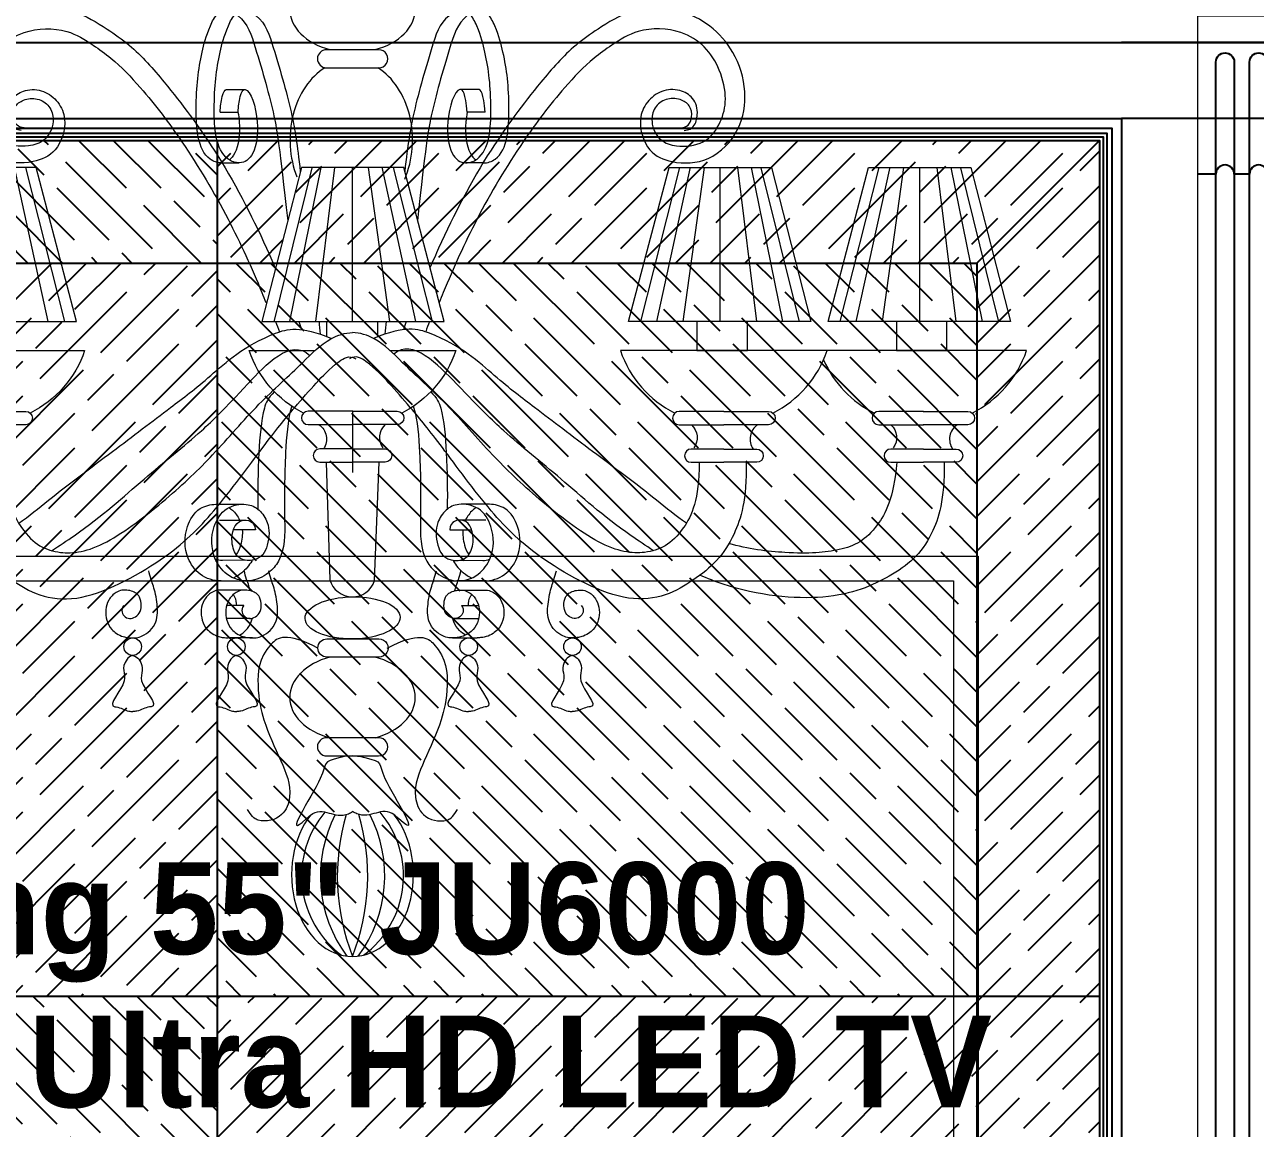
# Model space of a CAD drawing. Header units: inches. Extents: x 274057 to 444617, y 490067 to 635630.
# Drawn here: x 332922 to 333926, y 493967 to 494868 of the extents above; entities that cross this region are included whole.
import ezdxf

# ---------------------------------------------------------------- set-up
doc = ezdxf.new("R2010")
doc.units = ezdxf.units.IN
doc.header["$MEASUREMENT"] = 0
for name, color, linetype in [('CQ Grg Gypsum', 41, 'Continuous'), ('CQ Light Elevation', 4, 'Continuous'), ('CQ PANEL DIMENSION', 1, 'Continuous'), ('GRG Sect.', 1, 'Continuous'), ('Layer7', 8, 'Continuous'), ('WOOD', 23, 'Continuous'), ('WOOD 01', 34, 'Continuous'), ('WOOD 02', 32, 'Continuous'), ('Wood SECT', 1, 'Continuous')]:
    doc.layers.add(name, color=color, linetype=linetype)
doc.layers.add('level', color=6, linetype='Continuous', lineweight=18)
doc.layers.add('Lighting', color=7, linetype='Continuous', lineweight=0)
doc.styles.add('cb', font='cityb___.ttf')
doc.styles.get("Standard").update_dxf_attribs({"font": 'arial.ttf'})
doc.dimstyles.new('chester 15', dxfattribs={"dimscale": 0.15, "dimtxt": 150, "dimasz": 100, "dimexe": 100, "dimexo": 0, "dimgap": 80, "dimtad": 1, "dimdec": 0, "dimzin": 0, "dimdsep": 46, "dimtxsty": 'Standard', "dimblk": 'DOT', "dimcen": 100, "dimclrd": 1, "dimclre": 1, "dimclrt": 3, "dimadec": 0, "dimazin": 0, "dimtfac": 1, "dimtdec": 0, "dimtofl": 0, "dimtmove": 0, "dimatfit": 3, "dimfxl": 1, "dimtolj": 1, "dimtzin": 0, "dimlwd": -1, "dimarcsym": 0})
pattern_1 = [(135, (0, 0), (42.4264, 42.4264), [100, -20]), (135, (28.284, 0), (42.4264, 42.4264), [60, -15, 30, -15]), (135, (63.64, -7.07), (42.4264, 42.4264), [100, -20])]
pattern_2 = [(225, (0, 0), (-42.4264, 42.4264), [100, -20]), (225, (0, 28.284), (-42.4264, 42.4264), [60, -15, 30, -15]), (225, (7.07, 63.64), (-42.4264, 42.4264), [100, -20])]

# ---------------------------------------------------------------- blocks, each defined once
blk = doc.blocks.new('CH2')
at = {"layer": 'Lighting', "lineweight": 0, "ltscale": 10}
for p, q in [((175850.7, 3405), (175865.7, 3405.1)), ((176056.6, 3405), (176041.5, 3405.1)), ((175845.5, 3386.5), (175860.2, 3386.5)), ((176061.8, 3386.5), (176047.1, 3386.5)), ((175847.1, 3345.2), (175860.9, 3345.2)), ((176060.1, 3345.2), (176046.3, 3345.2)), ((175705.3, 3215.8), (175677.9, 3341.6)), ((175686.9, 3341.3), (175718.7, 3215.8)), ((175920.4, 3341.1), (175889.3, 3215.4)), ((175902.5, 3215.8), (175928.1, 3341.3)), ((175923.7, 3215.8), (175939.3, 3341.3)), ((175953.6, 3215.8), (175953.6, 3341.3)), ((175984, 3215.8), (175966.6, 3341.5)), ((176005.3, 3215.8), (175977.9, 3341.6)), ((175986.9, 3341.3), (176018.7, 3215.8)), ((176220.4, 3341.3), (176188.5, 3215.8)), ((176202, 3215.8), (176229.4, 3341.6)), ((176223.3, 3215.8), (176240.7, 3341.5)), ((176253.6, 3215.8), (176253.6, 3341.3)), ((176283.6, 3215.8), (176267.9, 3341.3)), ((176304.8, 3215.8), (176279.2, 3341.3)), ((176286.9, 3341.1), (176318, 3215.4)), ((176383.2, 3341.3), (176351.3, 3215.8)), ((176364.7, 3215.8), (176392.2, 3341.6)), ((176386.1, 3215.8), (176403.4, 3341.5)), ((176416.4, 3215.8), (176416.4, 3341.3)), ((176446.3, 3215.8), (176430.7, 3341.3)), ((176467.6, 3215.8), (176442, 3341.3)), ((176449.6, 3341.1), (176480.8, 3215.4)), ((175953.6, 3142.5), (175953.6, 3092.5)), ((175842, 3066.7), (175864.4, 3066.7)), ((176065.3, 3066.7), (176042.9, 3066.7)), ((175845, 3053.8), (175866, 3053.8)), ((176062.3, 3053.8), (176041.2, 3053.8)), ((175874.4, 3045.9), (175856.4, 3045.9)), ((176032.9, 3045.9), (176050.9, 3045.9)), ((175871.7, 3021), (175847.4, 3020.8)), ((176035.6, 3021), (176059.9, 3020.8)), ((175844.5, 3004.2), (175868.4, 3004.2)), ((176062.7, 3004.2), (176038.8, 3004.2)), ((175865.5, 2996.7), (175845.9, 2996.7)), ((176041.8, 2996.7), (176061.4, 2996.7)), ((175864.9, 2984), (175850.8, 2984)), ((176042.4, 2984), (176056.4, 2984)), ((175870.2, 2973.6), (175850.7, 2973.6)), ((176037.1, 2973.6), (176056.6, 2973.6)), ((175871.9, 2957.7), (175852.1, 2957.7)), ((176035.3, 2957.7), (176055.2, 2957.7))]:
    blk.add_line(p, q, dxfattribs=at)
for points in [[(175974.9, 3422.7, 1.013574), (175974.9, 3437.5), (175932.4, 3437.5, 1), (175932.4, 3422.7), (175974.9, 3422.7)], [(175566.4, 3192), (175735, 3192, -0.197353), (175690.6, 3141, -0.197353)], [(175913.6, 3141.1, -0.196982), (175869.3, 3192), (175869.3, 3192)], [(175984.3, 3192), (176037.9, 3192, -0.196598), (175993.8, 3141.1)], [(176340.9, 3192), (176172.2, 3192, 0.197353), (176216.7, 3141, 0.197353)], [(176296.6, 3141.1, 0.196976), (176340.9, 3192), (176340.9, 3192)], [(176337.9, 3184.5, 0.174016), (176379.4, 3141)], [(176459.3, 3141.1, 0.196976), (176503.6, 3192), (176503.6, 3192)], [(175650.5, 3142.4), (175687, 3142.4, -1), (175687, 3131.6), (175650.5, 3131.6)], [(175953.8, 3142.5), (175917.3, 3142.5, 1), (175917.3, 3131.7), (175953.8, 3131.7)], [(175953.6, 3142.5), (175990.1, 3142.5, -1), (175990.1, 3131.7), (175953.6, 3131.7)], [(176256.7, 3142.4), (176220.2, 3142.4, 1), (176220.2, 3131.6), (176256.7, 3131.6)], [(176256.6, 3142.4), (176293.1, 3142.4, -1), (176293.1, 3131.6), (176256.6, 3131.6)], [(176419.5, 3142.4), (176383, 3142.4, 1), (176383, 3131.6), (176419.5, 3131.6)], [(176419.3, 3142.4), (176455.8, 3142.4, -1), (176455.8, 3131.6), (176419.3, 3131.6)], [(175926.2, 3131.7, -0.414469), (175929.9, 3111.9, 4.588402)], [(175980.3, 3131.7, 0.384575), (175978.4, 3112.7)], [(176230.1, 3131.6, -0.384575), (176232, 3112.6)], [(176256.6, 3131.6, 0.000511), (176256.7, 3131.6)], [(176284.2, 3131.6, 0.414469), (176280.5, 3111.7, -4.588402)], [(176392.9, 3131.6, -0.384575), (176394.8, 3112.6)], [(176419.3, 3131.6, 0.000511), (176419.5, 3131.6)], [(176447, 3131.6, 0.414469), (176443.3, 3111.7, -4.588402)], [(175953.6, 3111.9), (175926.9, 3111.9, 1), (175926.9, 3101.1), (175953.6, 3101.1)], [(175953.6, 3111.9), (175980.3, 3111.9, -1), (175980.3, 3101.1), (175953.6, 3101.1)], [(176256.7, 3111.7), (176230, 3111.7, 1), (176230, 3100.9), (176256.7, 3100.9)], [(176256.7, 3111.7), (176283.4, 3111.7, -1), (176283.4, 3100.9), (176256.7, 3100.9)], [(176419.5, 3111.7), (176392.8, 3111.7, 1), (176392.8, 3100.9), (176419.5, 3100.9)], [(176419.5, 3111.7), (176446.2, 3111.7, -1), (176446.2, 3100.9), (176419.5, 3100.9)], [(175932, 3101.1), (175935.1, 3005.1, 0.744296), (175971.6, 3004.4), (175975.3, 3101.1)], [(175975.1, 2956.8, -1.013574), (175975.1, 2942), (175932.7, 2942, -1), (175932.7, 2956.8), (175975.1, 2956.8)], [(175974.9, 2861.4, 1.013574), (175974.9, 2876.2), (175932.4, 2876.2, 1), (175932.4, 2861.4), (175974.9, 2861.4)]]:
    blk.add_lwpolyline(points, format="xyb", dxfattribs=at)
for points in [[(175579.6, 3215.8), (175728.4, 3215.8), (175695.4, 3341.3), (175611.9, 3341.3), (175579.6, 3215.8)], [(175879.6, 3215.8), (176028.4, 3215.8), (175995.4, 3341.3), (175911.9, 3341.3), (175879.6, 3215.8)], [(176327.7, 3215.8), (176178.9, 3215.8), (176211.9, 3341.3), (176295.4, 3341.3), (176327.7, 3215.8)], [(176490.4, 3215.8), (176341.7, 3215.8), (176374.7, 3341.3), (176458.2, 3341.3), (176490.4, 3215.8)], [(175932.7, 3203.5), (175932.7, 3215.8), (175973.9, 3215.8), (175973.9, 3203.2)], [(175869.3, 3192), (175923, 3192)], [(176503.6, 3192), (176335, 3192)]]:
    blk.add_lwpolyline(points, dxfattribs=at)
for points in [[(176275.9, 3215.8), (176234.6, 3215.8), (176234.6, 3192), (176275.9, 3192)], [(176438.6, 3215.8), (176397.4, 3215.8), (176397.4, 3192), (176438.6, 3192)]]:
    blk.add_lwpolyline(points, close=True, dxfattribs=at)
for centre in [(175774.2, 2950.5), (175858.8, 2950.5), (176048.4, 2950.5), (176133.1, 2950.5)]:
    blk.add_circle(centre, 7.17, dxfattribs=at)
for centre, radius, start, end in [((175992.7, 2763.5), 80.6, 139.7818, 233.4402), ((176037, 2763.4), 109.6, 152.8101, 216.5895), ((176119.4, 2763.1), 178.2, 163.5501, 201.5207), ((175787.8, 2763.1), 178.2, 338.4793, 16.4499), ((175870.3, 2763.4), 109.6, 323.4105, 27.1899), ((175914.6, 2763.5), 80.6, 306.5598, 40.2182)]:
    blk.add_arc(centre, radius, start, end, dxfattribs=at)
for centre, major_axis, ratio, start_param, end_param in [((175953.6, 3470.5), (-51.2, 0), 0.688098, 5.081988, 7.48679), ((175953.6, 3470.5), (-51.2, 0), 0.688098, 1.937988, 4.34279), ((175952.6, 3363.9), (0, 65.3), 0.765904, 6.727625, 8.333296), ((175952.6, 3363.9), (0, 65.3), 0.765904, 4.198963, 5.83448), ((175953.6, 2909.1), (-51.2, 0), 0.688098, 5.081988, 7.48679), ((175953.6, 2909.1), (-51.2, 0), 0.688098, 1.937988, 4.34279), ((175953.6, 2764.5), (0, 66.8), 0.744861, 0.750927, 5.532258)]:
    blk.add_ellipse(centre, major_axis=major_axis, ratio=ratio, start_param=start_param, end_param=end_param, dxfattribs=at)
blk.add_ellipse((175953.7, 2974), major_axis=(-38.8, -0.5), ratio=0.44288, dxfattribs=at)
for points, knots in [([(175683.2, 3371.7), (175678.9, 3371.9), (175674, 3375.3), (175671.2, 3386.2), (175674.4, 3398.3), (175687.1, 3405.8), (175701.9, 3404.8), (175714.4, 3395.1), (175721.4, 3378), (175713.6, 3353.5), (175691.1, 3343.9), (175661, 3345.3), (175636.4, 3370.8), (175631.1, 3404.3), (175640.7, 3435), (175660.6, 3458), (175689.9, 3472.3), (175724.6, 3472.4), (175751.3, 3456), (175776.8, 3438.3), (175806.5, 3404.1), (175846.6, 3350.3), (175873.5, 3298.2), (175888.1, 3265.2), (175890.3, 3260)], [5.240394, 5.240394, 5.240394, 5.240394, 11.41493, 21.106414, 35.325861, 47.442854, 61.777747, 76.035388, 91.192803, 116.78749, 138.880626, 169.273341, 203.057586, 233.966507, 267.207208, 295.705415, 322.782281, 363.005445, 393.111535, 415.328851, 456.193016, 524.209537, 614.800521, 631.803332, 631.803332, 631.803332, 631.803332]), ([(175847.1, 3345.2), (175847, 3345.2), (175843.6, 3345), (175827.1, 3351.1), (175824.9, 3398.6), (175828.4, 3426.3), (175834.6, 3451), (175842.5, 3467.6), (175848.3, 3468.9), (175851.1, 3468.7)], [58.879736, 58.879736, 58.879736, 58.879736, 59.283056, 69.238421, 107.398225, 157.989763, 179.279076, 187.992246, 195.237318, 195.237318, 195.237318, 195.237318]), ([(175860.2, 3386.5), (175861.4, 3402.1), (175868.1, 3411.5), (175878.5, 3380.2), (175874, 3350.5), (175862.6, 3343.5), (175841.8, 3351.1), (175839.6, 3398.6), (175843.1, 3426.3), (175849.3, 3451), (175859, 3471.4), (175880.8, 3466), (175892.7, 3427.2), (175903.9, 3389), (175908.5, 3360.9), (175911, 3338)], [6.00394, 6.00394, 6.00394, 6.00394, 15.134941, 32.456985, 46.489328, 59.283056, 69.238421, 107.398225, 157.989763, 179.279076, 187.992246, 203.636252, 228.025372, 279.527044, 313.656266, 313.656266, 313.656266, 313.656266]), ([(175858.1, 3466.4), (175858.8, 3466), (175867.8, 3460.3), (175878, 3427.2), (175889.4, 3388.2), (175894, 3359.4), (175900.7, 3297.8)], [201.536149, 201.536149, 201.536149, 201.536149, 203.636252, 228.025372, 279.527044, 315.815611, 315.815611, 315.815611, 315.815611]), ([(176047.1, 3386.5), (176045.9, 3402.1), (176039.2, 3411.5), (176028.8, 3380.2), (176033.3, 3350.5), (176044.7, 3343.5), (176065.5, 3351.1), (176067.6, 3398.6), (176064.2, 3426.3), (176058, 3451), (176048.3, 3471.4), (176026.5, 3466), (176014.6, 3427.2), (176003.4, 3389), (175998.8, 3360.9), (175996.2, 3338)], [6.00394, 6.00394, 6.00394, 6.00394, 15.134941, 32.456985, 46.489328, 59.283056, 69.238421, 107.398225, 157.989763, 179.279076, 187.992246, 203.636252, 228.025372, 279.527044, 313.656266, 313.656266, 313.656266, 313.656266]), ([(176049.2, 3466.4), (176048.4, 3466), (176039.5, 3460.3), (176029.3, 3427.2), (176017.9, 3388.2), (176013.3, 3359.4), (176006.6, 3297.8)], [201.536149, 201.536149, 201.536149, 201.536149, 203.636252, 228.025372, 279.527044, 315.815611, 315.815611, 315.815611, 315.815611]), ([(176224.1, 3371.7), (176228.4, 3371.9), (176233.3, 3375.3), (176236.1, 3386.2), (176232.9, 3398.3), (176220.2, 3405.8), (176205.4, 3404.8), (176192.8, 3395.1), (176185.9, 3378), (176193.6, 3353.5), (176216.2, 3343.9), (176246.3, 3345.3), (176270.9, 3370.8), (176276.2, 3404.3), (176266.5, 3435), (176246.7, 3458), (176217.4, 3472.3), (176182.7, 3472.4), (176156, 3456), (176130.5, 3438.3), (176100.8, 3404.1), (176060.7, 3350.3), (176033.8, 3298.2), (176019.2, 3265.2), (176017, 3260)], [5.240394, 5.240394, 5.240394, 5.240394, 11.41493, 21.106414, 35.325861, 47.442854, 61.777747, 76.035388, 91.192803, 116.78749, 138.880626, 169.273341, 203.057586, 233.966507, 267.207208, 295.705415, 322.782281, 363.005445, 393.111535, 415.328851, 456.193016, 524.209537, 614.800521, 631.803332, 631.803332, 631.803332, 631.803332]), ([(176060.1, 3345.2), (176060.3, 3345.2), (176063.7, 3345), (176080.2, 3351.1), (176082.4, 3398.6), (176078.9, 3426.3), (176072.7, 3451), (176064.8, 3467.6), (176058.9, 3468.9), (176056.2, 3468.7)], [58.879736, 58.879736, 58.879736, 58.879736, 59.283056, 69.238421, 107.398225, 157.989763, 179.279076, 187.992246, 195.237318, 195.237318, 195.237318, 195.237318]), ([(175685.6, 3373.7), (175681.1, 3374.3), (175678.2, 3377.6), (175676.4, 3383.3), (175677.3, 3392), (175686.6, 3397.9), (175698.2, 3398.2), (175708.2, 3390.5), (175710.7, 3375.8), (175703.4, 3363), (175688.3, 3357.4), (175664.4, 3360.3), (175652.6, 3378), (175647.8, 3397), (175652.6, 3419.9), (175665.1, 3440.8), (175687.9, 3454.9), (175719.3, 3455.8), (175740.4, 3442.6), (175760.7, 3428.1), (175786.2, 3401.2), (175818.8, 3358), (175851.9, 3302.1), (175872.7, 3256.8), (175881.8, 3233.9), (175882.9, 3231.2)], [5.240394, 5.240394, 5.240394, 5.240394, 11.41493, 21.106414, 35.325861, 47.442854, 61.777747, 76.035388, 91.192803, 116.78749, 138.880626, 169.273341, 203.057586, 233.966507, 267.207208, 295.705415, 322.782281, 363.005445, 393.111535, 415.328851, 456.193016, 524.209537, 614.800521, 696.044826, 707.117277, 707.117277, 707.117277, 707.117277]), ([(176221.7, 3373.7), (176226.1, 3374.3), (176229.1, 3377.6), (176230.9, 3383.3), (176229.9, 3392), (176220.7, 3397.9), (176209.1, 3398.2), (176199.1, 3390.5), (176196.6, 3375.8), (176203.9, 3363), (176218.9, 3357.4), (176242.8, 3360.3), (176254.6, 3378), (176259.5, 3397), (176254.7, 3419.9), (176242.2, 3440.8), (176219.4, 3454.9), (176187.9, 3455.8), (176166.8, 3442.6), (176146.5, 3428.1), (176121.1, 3401.2), (176088.4, 3358), (176055.3, 3302.1), (176034.6, 3256.8), (176025.5, 3233.9), (176024.4, 3231.2)], [5.240394, 5.240394, 5.240394, 5.240394, 11.41493, 21.106414, 35.325861, 47.442854, 61.777747, 76.035388, 91.192803, 116.78749, 138.880626, 169.273341, 203.057586, 233.966507, 267.207208, 295.705415, 322.782281, 363.005445, 393.111535, 415.328851, 456.193016, 524.209537, 614.800521, 696.044826, 707.117277, 707.117277, 707.117277, 707.117277]), ([(175845.5, 3386.5), (175846.7, 3402.1), (175849, 3405.4), (175851.3, 3405), (175851.4, 3405)], [6.00394, 6.00394, 6.00394, 6.00394, 15.134941, 15.20842, 15.20842, 15.20842, 15.20842]), ([(176061.8, 3386.5), (176060.6, 3402.1), (176058.3, 3405.4), (176055.9, 3405), (176055.9, 3405)], [6.00394, 6.00394, 6.00394, 6.00394, 15.134941, 15.20842, 15.20842, 15.20842, 15.20842]), ([(175860.1, 3386.5), (175860.6, 3383.9), (175862.4, 3371), (175860, 3355.2), (175854.8, 3348.9), (175853.2, 3347.6)], [28.818813, 28.818813, 28.818813, 28.818813, 32.456985, 46.489328, 52.402229, 52.402229, 52.402229, 52.402229]), ([(176047.1, 3386.5), (176046.7, 3383.9), (176044.9, 3371), (176047.3, 3355.2), (176052.4, 3348.9), (176054.1, 3347.6)], [28.818813, 28.818813, 28.818813, 28.818813, 32.456985, 46.489328, 52.402229, 52.402229, 52.402229, 52.402229]), ([(175670.9, 3100.9), (175670.5, 3070.6), (175686.5, 3037.1), (175712.1, 3024.5), (175748.6, 3029.2), (175803.8, 3071.7), (175842.1, 3108.4), (175875.4, 3148.2), (175910.9, 3179.6), (175931.4, 3201.2), (175947.5, 3206.7), (175953.6, 3206.7)], [20.278952, 20.278952, 20.278952, 20.278952, 73.781963, 152.631178, 221.399686, 286.417652, 349.897691, 422.981455, 490.454622, 538.299878, 567.495277, 567.495277, 567.495277, 567.495277]), ([(175681.3, 3051.2), (175689.7, 3057), (175713.6, 3077), (175756.4, 3108.5), (175801.9, 3143.3), (175834.3, 3167.5), (175870.5, 3201.3), (175910.9, 3212.8), (175936.5, 3201.9)], [314.255852, 314.255852, 314.255852, 314.255852, 349.897691, 422.981455, 490.454622, 538.299878, 583.602372, 599.991662, 599.991662, 599.991662, 599.991662]), ([(176236.4, 3100.9), (176236.7, 3070.6), (176220.8, 3037.1), (176195.1, 3024.5), (176158.7, 3029.2), (176103.5, 3071.7), (176065.2, 3108.4), (176031.9, 3148.2), (175996.3, 3179.6), (175975.9, 3201.2), (175959.7, 3206.7), (175953.6, 3206.7)], [20.278952, 20.278952, 20.278952, 20.278952, 73.781963, 152.631178, 221.399686, 286.417652, 349.897691, 422.981455, 490.454622, 538.299878, 567.495277, 567.495277, 567.495277, 567.495277]), ([(176226, 3051.2), (176217.5, 3057), (176193.7, 3077), (176150.8, 3108.5), (176105.4, 3143.3), (176073, 3167.5), (176036.8, 3201.3), (175996.4, 3212.8), (175970.8, 3201.9)], [314.255852, 314.255852, 314.255852, 314.255852, 349.897691, 422.981455, 490.454622, 538.299878, 583.602372, 599.991662, 599.991662, 599.991662, 599.991662]), ([(175707.9, 3028.8), (175714.5, 3032.9), (175746.3, 3054), (175781.2, 3086.4), (175828.3, 3123.6), (175855, 3150.3), (175903.3, 3202.9), (175918.8, 3188.1)], [332.350352, 332.350352, 332.350352, 332.350352, 349.897691, 422.981455, 490.454622, 538.299878, 573.875919, 573.875919, 573.875919, 573.875919]), ([(176199.3, 3028.8), (176192.8, 3032.9), (176161, 3054), (176126.1, 3086.4), (176079, 3123.6), (176052.3, 3150.3), (176002.3, 3202.7), (175987.4, 3189.1)], [332.350352, 332.350352, 332.350352, 332.350352, 349.897691, 422.981455, 490.454622, 538.299878, 573.875919, 573.875919, 573.875919, 573.875919]), ([(175632.3, 3100.9), (175631.9, 3070.5), (175643.8, 3031.6), (175669.8, 3006.3), (175721.6, 2978.1), (175803.5, 3022.1), (175842.1, 3060.7), (175882.4, 3116.5), (175903.8, 3142.9), (175924.1, 3165.8), (175936.7, 3179.3), (175950.5, 3188.7), (175956.2, 3185.3)], [20.277402, 20.277402, 20.277402, 20.277402, 73.781963, 152.631178, 221.399686, 286.417652, 349.897691, 422.981455, 490.454622, 538.299878, 583.602372, 603.111427, 603.111427, 603.111427, 603.111427]), ([(176274.9, 3100.9), (176275.3, 3070.5), (176263.5, 3031.6), (176237.5, 3006.3), (176185.7, 2978.1), (176103.8, 3022.1), (176065.2, 3060.7), (176024.8, 3116.5), (176003.5, 3142.9), (175983.2, 3165.8), (175970.6, 3179.3), (175956.7, 3188.7), (175951.1, 3185.3)], [20.277402, 20.277402, 20.277402, 20.277402, 73.781963, 152.631178, 221.399686, 286.417652, 349.897691, 422.981455, 490.454622, 538.299878, 583.602372, 603.111427, 603.111427, 603.111427, 603.111427]), ([(175889.8, 3158.5), (175884.4, 3153.1), (175879.4, 3141), (175876.5, 3104.4), (175876.2, 3078.1), (175876.3, 3062.7)], [18.812439, 18.812439, 18.812439, 18.812439, 34.56022, 71.049091, 117.332807, 117.332807, 117.332807, 117.332807]), ([(176017.4, 3158.5), (176022.8, 3153.1), (176027.9, 3141), (176030.8, 3104.4), (176031.1, 3078.1), (176030.9, 3062.7)], [18.812439, 18.812439, 18.812439, 18.812439, 34.56022, 71.049091, 117.332807, 117.332807, 117.332807, 117.332807]), ([(175904, 3146.7), (175903.8, 3146.2), (175900.8, 3135.8), (175898, 3101.2), (175898, 3062.1), (175898.7, 3025.6), (175884.4, 3008.8), (175868.9, 3002), (175850.5, 3007.4), (175838.3, 3025.1), (175837.7, 3045.3), (175848.7, 3064.7), (175867, 3068), (175877.7, 3063), (175886.3, 3050.1), (175885.7, 3037.2), (175879.5, 3020.4), (175860, 3018.6), (175853.3, 3038.3), (175858.5, 3057.2), (175873.8, 3052.9), (175874.4, 3045.9)], [32.598951, 32.598951, 32.598951, 32.598951, 34.56022, 71.049091, 126.127635, 160.014674, 172.556475, 189.97829, 209.520245, 226.45718, 252.858924, 269.608384, 284.007324, 296.187952, 307.822454, 325.59105, 333.212939, 352.705881, 362.942117, 379.891299, 390.940223, 390.940223, 390.940223, 390.940223]), ([(176003.3, 3146.7), (176003.4, 3146.2), (176006.5, 3135.8), (176009.3, 3101.2), (176009.3, 3062.1), (176008.6, 3025.6), (176022.9, 3008.8), (176038.4, 3002), (176056.8, 3007.4), (176069, 3025.1), (176069.6, 3045.3), (176058.6, 3064.7), (176040.3, 3068), (176029.6, 3063), (176020.9, 3050.1), (176021.6, 3037.2), (176027.8, 3020.4), (176047.3, 3018.6), (176054, 3038.3), (176048.8, 3057.2), (176033.4, 3052.9), (176032.9, 3045.9)], [32.598951, 32.598951, 32.598951, 32.598951, 34.56022, 71.049091, 126.127635, 160.014674, 172.556475, 189.97829, 209.520245, 226.45718, 252.858924, 269.608384, 284.007324, 296.187952, 307.822454, 325.59105, 333.212939, 352.705881, 362.942117, 379.891299, 390.940223, 390.940223, 390.940223, 390.940223]), ([(176436.4, 3100.9), (176436.8, 3070.5), (176424.9, 3031.7), (176397.2, 3009), (176346.1, 2986), (176277.8, 2992.6), (176243.3, 3006.1), (176237.1, 3008.8)], [20.277404, 20.277404, 20.277404, 20.277404, 73.781963, 152.631178, 221.399686, 286.417652, 300.922096, 300.922096, 300.922096, 300.922096]), ([(176397.7, 3100.9), (176395.1, 3071.3), (176378.5, 3040.3), (176355.6, 3028.5), (176315.5, 3025.3), (176275.9, 3030.2), (176260.7, 3034.6)], [20.302578, 20.302578, 20.302578, 20.302578, 73.781963, 152.631178, 221.399686, 271.37969, 271.37969, 271.37969, 271.37969]), ([(175846.5, 3004.2), (175840.4, 3004), (175828.4, 3007.7), (175816.5, 3025.1), (175815.9, 3045.3), (175826.3, 3063.7), (175837.7, 3066.6), (175842, 3066.7)], [190.977575, 190.977575, 190.977575, 190.977575, 209.520245, 226.45718, 252.858924, 269.608384, 281.155564, 281.155564, 281.155564, 281.155564]), ([(175852.7, 3064), (175853.7, 3063.4), (175857.1, 3060.8), (175860, 3056.9), (175861.4, 3053.8)], [292.463268, 292.463268, 292.463268, 292.463268, 296.187952, 305.785245, 305.785245, 305.785245, 305.785245]), ([(176054.5, 3064), (176053.5, 3063.4), (176050.2, 3060.8), (176047.3, 3056.9), (176045.9, 3053.8)], [292.463268, 292.463268, 292.463268, 292.463268, 296.187952, 305.785245, 305.785245, 305.785245, 305.785245]), ([(176060.8, 3004.2), (176066.8, 3004), (176078.8, 3007.7), (176090.8, 3025.1), (176091.4, 3045.3), (176080.9, 3063.7), (176069.6, 3066.6), (176065.3, 3066.7)], [190.977575, 190.977575, 190.977575, 190.977575, 209.520245, 226.45718, 252.858924, 269.608384, 281.155564, 281.155564, 281.155564, 281.155564]), ([(175863.6, 3045.9), (175864, 3041.9), (175863.1, 3035.1), (175860.4, 3027.8), (175858.6, 3025.7)], [313.757087, 313.757087, 313.757087, 313.757087, 325.59105, 333.051171, 333.051171, 333.051171, 333.051171]), ([(176043.7, 3045.9), (176043.3, 3041.9), (176044.2, 3035.1), (176046.8, 3027.8), (176048.6, 3025.7)], [313.757087, 313.757087, 313.757087, 313.757087, 325.59105, 333.051171, 333.051171, 333.051171, 333.051171]), ([(175871.7, 3021), (175871.6, 3020.8), (175869.5, 3016.9), (175864.7, 3011.3), (175858.8, 3007.6), (175856.3, 3006.5)], [159.19961, 159.19961, 159.19961, 159.19961, 160.014674, 172.556475, 180.684118, 180.684118, 180.684118, 180.684118]), ([(176035.6, 3021), (176035.7, 3020.8), (176037.8, 3016.9), (176042.6, 3011.3), (176048.5, 3007.6), (176051, 3006.5)], [159.19961, 159.19961, 159.19961, 159.19961, 160.014674, 172.556475, 180.684118, 180.684118, 180.684118, 180.684118]), ([(175766.9, 2984), (175763.9, 2980.4), (175767.4, 2973.9), (175772.3, 2973.3), (175776.4, 2974.4), (175780.3, 2977.8), (175781.6, 2983.9), (175780.7, 2989.8), (175778.3, 2993.3), (175775.3, 2995.3), (175770.6, 2996.7), (175765.5, 2996.9), (175759.5, 2994.5), (175754.2, 2989), (175751.7, 2980.5), (175752.7, 2971.8), (175756, 2965), (175761.3, 2961), (175765.9, 2958.6), (175771.2, 2957.7), (175776.6, 2957.4), (175782.8, 2959.3), (175789, 2963.4), (175793.4, 2970.2), (175794.8, 2977.9), (175794.2, 2985.4), (175793.1, 2992.8), (175791.3, 2999.7), (175789.1, 3005.7), (175787.9, 3010.1), (175787.3, 3012.5)], [2.108254, 2.108254, 2.108254, 2.108254, 8.085166, 12.50685, 14.885868, 20.519944, 26.674141, 33.330345, 35.528211, 39.310726, 43.903204, 49.209533, 54.230464, 62.958843, 71.070108, 79.530462, 88.287203, 93.310544, 99.439391, 103.510806, 110.620071, 116.069538, 124.000808, 132.545414, 140.030122, 147.069237, 155.092864, 162.199636, 168.179889, 175.513572, 175.513572, 175.513572, 175.513572]), ([(175864.9, 2984), (175861.8, 2980.4), (175865.3, 2973.9), (175870.2, 2973.3), (175874.3, 2974.4), (175878.2, 2977.8), (175879.5, 2983.9), (175878.6, 2989.8), (175876.2, 2993.3), (175873.2, 2995.3), (175868.6, 2996.7), (175863.4, 2996.9), (175857.4, 2994.5), (175852.2, 2989), (175849.6, 2980.5), (175850.6, 2971.8), (175853.9, 2965), (175859.2, 2961), (175863.9, 2958.6), (175869.1, 2957.7), (175874.5, 2957.4), (175880.7, 2959.3), (175886.9, 2963.4), (175891.3, 2970.2), (175892.8, 2977.9), (175892.1, 2985.4), (175891, 2992.8), (175889.3, 2999.7), (175887, 3005.7), (175885.8, 3010.1), (175885.2, 3012.5)], [2.108254, 2.108254, 2.108254, 2.108254, 8.085166, 12.50685, 14.885868, 20.519944, 26.674141, 33.330345, 35.528211, 39.310726, 43.903204, 49.209533, 54.230464, 62.958843, 71.070108, 79.530462, 88.287203, 93.310544, 99.439391, 103.510806, 110.620071, 116.069538, 124.000808, 132.545414, 140.030122, 147.069237, 155.092864, 162.199636, 168.179889, 175.513572, 175.513572, 175.513572, 175.513572]), ([(175870.1, 2996.2), (175869.8, 2997.5), (175868.9, 3000.7), (175867, 3005.7), (175865.8, 3010.1), (175865.2, 3012.5)], [158.214146, 158.214146, 158.214146, 158.214146, 162.199636, 168.179889, 175.513572, 175.513572, 175.513572, 175.513572]), ([(176042.4, 2984), (176045.5, 2980.4), (176041.9, 2973.9), (176037, 2973.3), (176032.9, 2974.4), (176029, 2977.8), (176027.8, 2983.9), (176028.7, 2989.8), (176031, 2993.3), (176034.1, 2995.3), (176038.7, 2996.7), (176043.9, 2996.9), (176049.9, 2994.5), (176055.1, 2989), (176057.7, 2980.5), (176056.7, 2971.8), (176053.3, 2965), (176048.1, 2961), (176043.4, 2958.6), (176038.1, 2957.7), (176032.7, 2957.4), (176026.5, 2959.3), (176020.3, 2963.4), (176015.9, 2970.2), (176014.5, 2977.9), (176015.2, 2985.4), (176016.2, 2992.8), (176018, 2999.7), (176020.3, 3005.7), (176021.4, 3010.1), (176022.1, 3012.5)], [2.108254, 2.108254, 2.108254, 2.108254, 8.085166, 12.50685, 14.885868, 20.519944, 26.674141, 33.330345, 35.528211, 39.310726, 43.903204, 49.209533, 54.230464, 62.958843, 71.070108, 79.530462, 88.287203, 93.310544, 99.439391, 103.510806, 110.620071, 116.069538, 124.000808, 132.545414, 140.030122, 147.069237, 155.092864, 162.199636, 168.179889, 175.513572, 175.513572, 175.513572, 175.513572]), ([(176037.1, 2996.2), (176037.5, 2997.5), (176038.4, 3000.7), (176040.3, 3005.7), (176041.4, 3010.1), (176042.1, 3012.5)], [158.214146, 158.214146, 158.214146, 158.214146, 162.199636, 168.179889, 175.513572, 175.513572, 175.513572, 175.513572]), ([(176140.3, 2984), (176143.4, 2980.4), (176139.9, 2973.9), (176135, 2973.3), (176130.9, 2974.4), (176127, 2977.8), (176125.7, 2983.9), (176126.6, 2989.8), (176129, 2993.3), (176132, 2995.3), (176136.7, 2996.7), (176141.8, 2996.9), (176147.8, 2994.5), (176153, 2989), (176155.6, 2980.5), (176154.6, 2971.8), (176151.3, 2965), (176146, 2961), (176141.4, 2958.6), (176136.1, 2957.7), (176130.7, 2957.4), (176124.5, 2959.3), (176118.3, 2963.4), (176113.9, 2970.2), (176112.5, 2977.9), (176113.1, 2985.4), (176114.2, 2992.8), (176116, 2999.7), (176118.2, 3005.7), (176119.4, 3010.1), (176120, 3012.5)], [2.108254, 2.108254, 2.108254, 2.108254, 8.085166, 12.50685, 14.885868, 20.519944, 26.674141, 33.330345, 35.528211, 39.310726, 43.903204, 49.209533, 54.230464, 62.958843, 71.070108, 79.530462, 88.287203, 93.310544, 99.439391, 103.510806, 110.620071, 116.069538, 124.000808, 132.545414, 140.030122, 147.069237, 155.092864, 162.199636, 168.179889, 175.513572, 175.513572, 175.513572, 175.513572]), ([(175845.9, 2996.7), (175845, 2996.7), (175842.5, 2996.5), (175837.4, 2994.5), (175832.2, 2989), (175829.6, 2980.5), (175830.6, 2971.8), (175833.9, 2965), (175839.2, 2961), (175843.9, 2958.6), (175848.2, 2957.9), (175850.8, 2957.7), (175852.1, 2957.7)], [46.764285, 46.764285, 46.764285, 46.764285, 49.209533, 54.230464, 62.958843, 71.070108, 79.530462, 88.287203, 93.310544, 99.439391, 103.510806, 107.585614, 107.585614, 107.585614, 107.585614]), ([(175859.1, 2984), (175859.1, 2986.4), (175858.6, 2989.8), (175856.9, 2992.3), (175856.3, 2992.9), (175856.3, 2993)], [26.756358, 26.756358, 26.756358, 26.756358, 33.330345, 35.528211, 35.760009, 35.760009, 35.760009, 35.760009]), ([(176048.2, 2984), (176048.1, 2986.4), (176048.7, 2989.8), (176050.4, 2992.3), (176050.9, 2992.9), (176051, 2993)], [26.756358, 26.756358, 26.756358, 26.756358, 33.330345, 35.528211, 35.760009, 35.760009, 35.760009, 35.760009]), ([(176061.4, 2996.7), (176062.2, 2996.7), (176064.8, 2996.5), (176069.9, 2994.5), (176075.1, 2989), (176077.7, 2980.5), (176076.7, 2971.8), (176073.3, 2965), (176068.1, 2961), (176063.4, 2958.6), (176059.1, 2957.9), (176056.5, 2957.7), (176055.2, 2957.7)], [46.764285, 46.764285, 46.764285, 46.764285, 49.209533, 54.230464, 62.958843, 71.070108, 79.530462, 88.287203, 93.310544, 99.439391, 103.510806, 107.585614, 107.585614, 107.585614, 107.585614]), ([(175861.3, 2960), (175863.2, 2960.9), (175867.2, 2963.8), (175870.6, 2969), (175871.7, 2972.8), (175871.9, 2973.8)], [117.626672, 117.626672, 117.626672, 117.626672, 124.000808, 132.545414, 135.762503, 135.762503, 135.762503, 135.762503]), ([(176046, 2960), (176044.1, 2960.9), (176040, 2963.8), (176036.7, 2969), (176035.6, 2972.8), (176035.4, 2973.8)], [117.626672, 117.626672, 117.626672, 117.626672, 124.000808, 132.545414, 135.762503, 135.762503, 135.762503, 135.762503]), ([(175925.3, 2949.4), (175899.3, 2963.1), (175876.9, 2946.6), (175875.5, 2913), (175881.7, 2886.3), (175894.1, 2860.3), (175905.6, 2833), (175897.3, 2810.6), (175880.8, 2806.5), (175872.5, 2810.6), (175867.8, 2817.6)], [6.312619, 6.312619, 6.312619, 6.312619, 14.762399, 33.028142, 57.036678, 93.000252, 121.966488, 136.91967, 155.019938, 160.676741, 160.676741, 160.676741, 160.676741]), ([(175982, 2949.4), (176008, 2963.1), (176030.4, 2946.6), (176031.8, 2913), (176025.5, 2886.3), (176013.2, 2860.3), (176001.7, 2833), (176010, 2810.6), (176026.4, 2806.5), (176034.7, 2810.6), (176039.4, 2817.6)], [6.312619, 6.312619, 6.312619, 6.312619, 14.762399, 33.028142, 57.036678, 93.000252, 121.966488, 136.91967, 155.019938, 160.676741, 160.676741, 160.676741, 160.676741]), ([(175774.2, 2943.3), (175771.7, 2942.7), (175763.2, 2933.4), (175775.1, 2924.1), (175752.2, 2901.8), (175764.2, 2901.2), (175768.5, 2897.8), (175773.3, 2897.7), (175774.4, 2897.6)], [2.61687, 2.61687, 2.61687, 2.61687, 5.490012, 23.32568, 45.801143, 46.980728, 57.813979, 61.125356, 61.125356, 61.125356, 61.125356]), ([(175774.2, 2943.3), (175777, 2942.8), (175785.7, 2933.5), (175773.7, 2924.1), (175796.7, 2901.8), (175784.6, 2901.2), (175780.3, 2897.8), (175775.5, 2897.7), (175774.4, 2897.6)], [2.524652, 2.524652, 2.524652, 2.524652, 5.490012, 23.32568, 45.801143, 46.980728, 57.813979, 61.125356, 61.125356, 61.125356, 61.125356]), ([(175858.8, 2943.3), (175856.4, 2942.7), (175847.8, 2933.4), (175859.8, 2924.1), (175836.8, 2901.8), (175848.9, 2901.2), (175853.2, 2897.8), (175858, 2897.7), (175859.1, 2897.6)], [2.61687, 2.61687, 2.61687, 2.61687, 5.490012, 23.32568, 45.801143, 46.980728, 57.813979, 61.125356, 61.125356, 61.125356, 61.125356]), ([(175858.8, 2943.3), (175861.7, 2942.8), (175870.4, 2933.5), (175858.4, 2924.1), (175881.3, 2901.8), (175869.3, 2901.2), (175865, 2897.8), (175860.2, 2897.7), (175859.1, 2897.6)], [2.524652, 2.524652, 2.524652, 2.524652, 5.490012, 23.32568, 45.801143, 46.980728, 57.813979, 61.125356, 61.125356, 61.125356, 61.125356]), ([(176048.4, 2943.3), (176045.6, 2942.8), (176036.9, 2933.5), (176048.9, 2924.1), (176025.9, 2901.8), (176038, 2901.2), (176042.3, 2897.8), (176047.1, 2897.7), (176048.2, 2897.6)], [2.524652, 2.524652, 2.524652, 2.524652, 5.490012, 23.32568, 45.801143, 46.980728, 57.813979, 61.125356, 61.125356, 61.125356, 61.125356]), ([(176048.4, 2943.3), (176050.9, 2942.7), (176059.5, 2933.4), (176047.5, 2924.1), (176070.4, 2901.8), (176058.4, 2901.2), (176054.1, 2897.8), (176049.3, 2897.7), (176048.2, 2897.6)], [2.61687, 2.61687, 2.61687, 2.61687, 5.490012, 23.32568, 45.801143, 46.980728, 57.813979, 61.125356, 61.125356, 61.125356, 61.125356]), ([(176133.1, 2943.3), (176130.2, 2942.8), (176121.5, 2933.5), (176133.6, 2924.1), (176110.6, 2901.8), (176122.6, 2901.2), (176127, 2897.8), (176131.7, 2897.7), (176132.8, 2897.6)], [2.524652, 2.524652, 2.524652, 2.524652, 5.490012, 23.32568, 45.801143, 46.980728, 57.813979, 61.125356, 61.125356, 61.125356, 61.125356]), ([(176133.1, 2943.3), (176135.5, 2942.7), (176144.1, 2933.4), (176132.1, 2924.1), (176155.1, 2901.8), (176143.1, 2901.2), (176138.7, 2897.8), (176134, 2897.7), (176132.8, 2897.6)], [2.61687, 2.61687, 2.61687, 2.61687, 5.490012, 23.32568, 45.801143, 46.980728, 57.813979, 61.125356, 61.125356, 61.125356, 61.125356]), ([(175953.6, 2861.4), (175947.1, 2861), (175927.5, 2856.3), (175939.5, 2855.4), (175894, 2789.2), (175929.1, 2822.6), (175939.4, 2808), (175952.4, 2815.3), (175953.6, 2815.9)], [3.594114, 3.594114, 3.594114, 3.594114, 5.490012, 23.32568, 45.801143, 46.980728, 57.813979, 58.794751, 58.794751, 58.794751, 58.794751]), ([(175953.6, 2861.4), (175960.2, 2861), (175979.8, 2856.3), (175967.8, 2855.4), (176013.3, 2789.2), (175978.2, 2822.6), (175967.9, 2808), (175954.9, 2815.3), (175953.6, 2815.9)], [3.594114, 3.594114, 3.594114, 3.594114, 5.490012, 23.32568, 45.801143, 46.980728, 57.813979, 58.794751, 58.794751, 58.794751, 58.794751])]:
    blk.add_open_spline(points, degree=3, knots=knots, dxfattribs=at)
for points in [[(175890.9, 3215.8), (175892, 3213), (175893, 3210.2), (175894, 3207.3)], [(175909.8, 3215.8), (175910.6, 3213.6), (175911.3, 3211.4), (175912, 3209.1)], [(175926.3, 3215.8), (175926.6, 3212.4), (175926.9, 3208.9), (175927.2, 3205.5)], [(175981, 3215.8), (175980.7, 3212.4), (175980.3, 3208.9), (175980, 3205.5)], [(175997.5, 3215.8), (175996.7, 3213.6), (175996, 3211.4), (175995.2, 3209.1)], [(176016.3, 3215.8), (176015.3, 3213), (176014.3, 3210.2), (176013.3, 3207.3)], [(175847.4, 3020.8), (175845.4, 3020.8), (175843.5, 3021.2), (175841.7, 3021.9)], [(176059.9, 3020.8), (176061.8, 3020.8), (176063.8, 3021.2), (176065.5, 3021.9)]]:
    blk.add_open_spline(points, degree=3, dxfattribs=at)
blk = doc.blocks.new('chand')
at = {"layer": 'level', "color": 1, "lineweight": 0}
blk.add_blockref('CH2', (-175953.6, -4160.9, 0), dxfattribs=at)
blk = doc.blocks.new('pilaster wardrobe')
at = {"layer": 'WOOD 01', "lineweight": 0, "ltscale": 500, "elevation": 0}
blk.add_lwpolyline([(3349.1, -7847.5), (3349.1, -6067.5), (3449.1, -6067.5), (3449.1, -7847.5), (3349.1, -7847.5)], dxfattribs=at)
at = {"layer": 'WOOD 02', "color": 8, "ltscale": 100, "elevation": 0}
for points in [[(3391.6, -6105), (3391.6, -7820, 1), (3406.6, -7820), (3406.6, -6105, 1)], [(3419.1, -6105), (3419.1, -7820, 1), (3434.1, -7820), (3434.1, -6105, 1)]]:
    blk.add_lwpolyline(points, format="xyb", close=True, dxfattribs=at)
at = {"layer": 'Wood SECT', "elevation": 0}
blk.add_lwpolyline([(3349.1, -6196.4), (3364.1, -6196.4, -1), (3379.1, -6196.4), (3391.6, -6196.4, -1), (3406.6, -6196.4), (3419.1, -6196.4, -1), (3434.1, -6196.4), (3449.1, -6196.4)], format="xyb", dxfattribs=at)
blk = doc.blocks.new('FF-15 Cabinet elev B rev')
at = {"layer": 'Layer7'}
h = blk.add_hatch(dxfattribs=at)
h.set_pattern_fill('GOST_WOOD', color=256, scale=10, angle=45)
h.set_pattern_definition(pattern_1)
h.paths.add_polyline_path([(4952.2, 3096.8), (4232.2, 3096.8), (4232.2, 3096.8), (4332.2, 2996.8), (4952.2, 2996.8)])
h = blk.add_hatch(dxfattribs=at)
h.set_pattern_fill('GOST_WOOD', color=256, scale=10, angle=135)
h.set_pattern_definition(pattern_2)
h.paths.add_polyline_path([(5672.2, 3096.8), (4952.2, 3096.8), (4952.2, 2996.8), (5572.2, 2996.8)])
h = blk.add_hatch(dxfattribs=at)
h.set_pattern_fill('GOST_WOOD', color=256, scale=10, angle=135)
h.set_pattern_definition(pattern_2)
h.paths.add_polyline_path([(5672.2, 3096.8), (5672.2, 3096.8), (5572.2, 2996.8), (5572.2, 2398.5), (5672.2, 2398.5)])
h = blk.add_hatch(dxfattribs=at)
h.set_pattern_fill('GOST_WOOD', color=256, scale=10, angle=135)
h.set_pattern_definition(pattern_2)
h.paths.add_polyline_path([(4332.2, 2398.5), (4952.2, 2398.5), (4952.2, 2996.8), (4332.2, 2996.8)])
h = blk.add_hatch(dxfattribs=at)
h.set_pattern_fill('GOST_WOOD', color=256, scale=10, angle=45)
h.set_pattern_definition(pattern_1)
h.paths.add_polyline_path([(5572.2, 2996.8), (4952.2, 2996.8), (4952.2, 2398.5), (5572.2, 2398.5)])
h = blk.add_hatch(dxfattribs=at)
h.set_pattern_fill('GOST_WOOD', color=256, scale=10, angle=45)
h.set_pattern_definition(pattern_1)
h.paths.add_polyline_path([(4952.2, 2398.5), (4332.2, 2398.5), (4332.2, 1800.2), (4952.2, 1800.2)])
h = blk.add_hatch(dxfattribs=at)
h.set_pattern_fill('GOST_WOOD', color=256, scale=10, angle=135)
h.set_pattern_definition(pattern_2)
h.paths.add_polyline_path([(5572.2, 2398.5), (4952.2, 2398.5), (4952.2, 1800.2), (5572.2, 1800.2)])
h = blk.add_hatch(dxfattribs=at)
h.set_pattern_fill('GOST_WOOD', color=256, scale=10, angle=135)
h.set_pattern_definition(pattern_2)
h.paths.add_polyline_path([(5672.2, 1700.2), (5672.2, 1700.2), (5572.2, 1800.2), (5572.2, 2398.5), (5672.2, 2398.5)])
blk.add_line((1923.4, 3176.8, 0), (6206.9, 3176.8, 0))
at = {"layer": 'WOOD', "color": 8}
for p, q in [((4952.2, 3096.8, 0), (4952.2, 1700.2, 0)), ((5572.2, 2996.8, 0), (5672.2, 3096.8, 0)), ((5672.2, 2398.5, 0), (4232.2, 2398.5, 0))]:
    blk.add_line(p, q, dxfattribs=at)
at = {"layer": 'WOOD', "color": 8, "elevation": 0}
blk.add_lwpolyline([(4332.2, 2996.8), (5572.2, 2996.8), (5572.2, 1800.2), (4332.2, 1800.2)], close=True, dxfattribs=at)
at = {"layer": 'WOOD 01', "elevation": 0}
for points in [[(4214.2, 3114.8), (5690.2, 3114.8), (5690.2, 1682.2), (4214.2, 1682.2)], [(4222.2, 3106.8), (5682.2, 3106.8), (5682.2, 1690.2), (4222.2, 1690.2)], [(4226.2, 3102.8), (5678.2, 3102.8), (5678.2, 1694.2), (4226.2, 1694.2)], [(4229.2, 3099.8), (5675.2, 3099.8), (5675.2, 1697.2), (4229.2, 1697.2)], [(4232.2, 3096.8), (5672.2, 3096.8), (5672.2, 1700.2), (4232.2, 1700.2)]]:
    blk.add_lwpolyline(points, close=True, dxfattribs=at)
at = {"layer": 'WOOD', "color": 0, "xscale": -0.9999857733061659, "yscale": 0.9999857733061659, "zscale": 0.9999857733061659}
blk.add_blockref('pilaster wardrobe', (9201.2, 9265.6, 0), dxfattribs=at)
blk = doc.blocks.new('TV 55inch')
at = {"color": 253, "lineweight": 0}
for points in [[(-16011.6, 20139.1), (-14769.6, 20139.1), (-14769.6, 19421.1), (-16011.6, 19421.1)], [(-15991.6, 20119.1), (-14789.6, 20119.1), (-14789.6, 19441.1), (-15991.6, 19441.1)]]:
    blk.add_lwpolyline(points, close=True, dxfattribs=at)
at = {"color": 253, "lineweight": 0, "insert": (-16062.9, 19889.5, 0), "char_height": 75, "width": 1294.045, "attachment_point": 1, "style": 'cb'}
blk.add_mtext('\\pxqc;Samsung 55" JU6000\\PSmart TV - Ultra HD LED TV', dxfattribs=at)
blk = doc.blocks.new('_Dot')
at = {"color": 0, "linetype": 'ByBlock', "lineweight": -2}
blk.add_line((-0.5, 0), (-1, 0), dxfattribs=at)
at = {"color": 0, "linetype": 'ByBlock', "const_width": 0.5}
blk.add_lwpolyline([(-0.25, 0, 1), (0.25, 0, 1)], format="xyb", close=True, dxfattribs=at)
blk = doc.blocks.new('*D1454')
at = {"layer": 'CQ PANEL DIMENSION', "color": 1, "lineweight": -2, "transparency": 16777216}
for p, q in [((333816.8, 494791.4), (334106.7, 494791.4)), ((333816.8, 493358.7), (334106.7, 493358.7))]:
    blk.add_line(p, q, dxfattribs=at)
at = {"layer": 'CQ PANEL DIMENSION', "color": 1, "transparency": 16777216}
blk.add_line((334091.7, 493373.7), (334091.7, 494776.4), dxfattribs=at)
at = {"layer": 'Defpoints', "color": 0, "transparency": 16777216}
for p in [(333816.8, 494791.4, 0), (334091.7, 494791.4), (333816.8, 493358.7, 0)]:
    blk.add_point(p, dxfattribs=at)
at = {"layer": 'CQ PANEL DIMENSION', "color": 1, "transparency": 16777216, "xscale": 15, "yscale": 15, "zscale": 15}
for p, rotation in [((334091.7, 494791.4), 90), ((334091.7, 493358.7), 270)]:
    blk.add_blockref('_Dot', p, dxfattribs=dict(at, rotation=rotation))
at = {"layer": 'CQ PANEL DIMENSION', "color": 3, "transparency": 16777216, "insert": (334068.2, 494075.1), "char_height": 22.5, "attachment_point": 5, "rotation": 90}
blk.add_mtext('\\A1;1433', dxfattribs=at)
blk = doc.blocks.new('*D1456')
at = {"layer": 'CQ PANEL DIMENSION', "color": 1, "lineweight": -2, "transparency": 16777216}
for p, q in [((333816.8, 494853.4), (334106.7, 494853.4)), ((333816.8, 494791.4), (334106.7, 494791.4))]:
    blk.add_line(p, q, dxfattribs=at)
at = {"layer": 'CQ PANEL DIMENSION', "color": 1, "transparency": 16777216}
blk.add_line((334091.7, 494806.4), (334091.7, 494838.4), dxfattribs=at)
at = {"layer": 'Defpoints', "color": 0, "transparency": 16777216}
for p in [(333816.8, 494853.4, 0), (334091.7, 494853.4), (333816.8, 494791.4)]:
    blk.add_point(p, dxfattribs=at)
at = {"layer": 'CQ PANEL DIMENSION', "color": 1, "transparency": 16777216, "xscale": 15, "yscale": 15, "zscale": 15}
for p, rotation in [((334091.7, 494853.4), 90), ((334091.7, 494791.4), 270)]:
    blk.add_blockref('_Dot', p, dxfattribs=dict(at, rotation=rotation))
at = {"layer": 'CQ PANEL DIMENSION', "color": 3, "transparency": 16777216, "insert": (334068.2, 494822.4), "char_height": 22.5, "attachment_point": 5, "rotation": 90}
blk.add_mtext('\\A1;62', dxfattribs=at)
blk = doc.blocks.new('*D1236')
at = {"layer": 'CQ PANEL DIMENSION', "color": 1, "lineweight": -2, "transparency": 16777216}
for p, q in [((333816.8, 494994.8), (334106.7, 494994.8)), ((333816.8, 494853.4), (334106.7, 494853.4))]:
    blk.add_line(p, q, dxfattribs=at)
at = {"layer": 'CQ PANEL DIMENSION', "color": 1, "transparency": 16777216}
blk.add_line((334091.7, 494868.4), (334091.7, 494979.8), dxfattribs=at)
at = {"layer": 'Defpoints', "color": 0, "transparency": 16777216}
for p in [(333816.8, 494994.8, 0), (334091.7, 494994.8), (333816.8, 494853.4)]:
    blk.add_point(p, dxfattribs=at)
at = {"layer": 'CQ PANEL DIMENSION', "color": 1, "transparency": 16777216, "xscale": 15, "yscale": 15, "zscale": 15}
for p, rotation in [((334091.7, 494994.8), 90), ((334091.7, 494853.4), 270)]:
    blk.add_blockref('_Dot', p, dxfattribs=dict(at, rotation=rotation))
at = {"layer": 'CQ PANEL DIMENSION', "color": 3, "transparency": 16777216, "insert": (334068.4, 494924.1), "char_height": 22.5, "attachment_point": 5, "rotation": 90}
blk.add_mtext('\\A1;141', dxfattribs=at)

msp = doc.modelspace()

# ---------------------------------------------------------------- block references
at = {"layer": 'CQ Grg Gypsum'}
msp.add_blockref('FF-15 Cabinet elev B rev', (328126.6, 491676.5, 0), dxfattribs=at)
at = {"layer": 'CQ Light Elevation'}
msp.add_blockref('chand', (333189.3, 495570.7, 0), dxfattribs=at)
at = {"layer": 'GRG Sect.', "color": 4}
msp.add_blockref('TV 55inch', (348469.4, 474294.9, 0), dxfattribs=at)

# ---------------------------------------------------------------- dimensions: what is measured, and where the dimension line sits
at = {"layer": 'CQ PANEL DIMENSION'}
for base, p1, p2, picture, middle in [((334091.7, 494994.8, 0), (333816.8, 494853.4, 0), (333816.8, 494994.8, 0), '*D1236', (334068.4, 494924.1, 0)), ((334091.7, 494853.4, 0), (333816.8, 494791.4, 0), (333816.8, 494853.4, 0.1), '*D1456', (334068.2, 494822.4, 0)), ((334091.7, 494791.4, 0), (333816.8, 493358.7, 0), (333816.8, 494791.4, 0), '*D1454', (334068.2, 494075.1, 0))]:
    dim = msp.add_linear_dim(base=base, p1=p1, p2=p2, angle=90, dimstyle='chester 15', dxfattribs=at)
    dim.commit()
    dim.dimension.update_dxf_attribs({"geometry": picture, "text_midpoint": middle})

doc.saveas('drawing.dxf')
